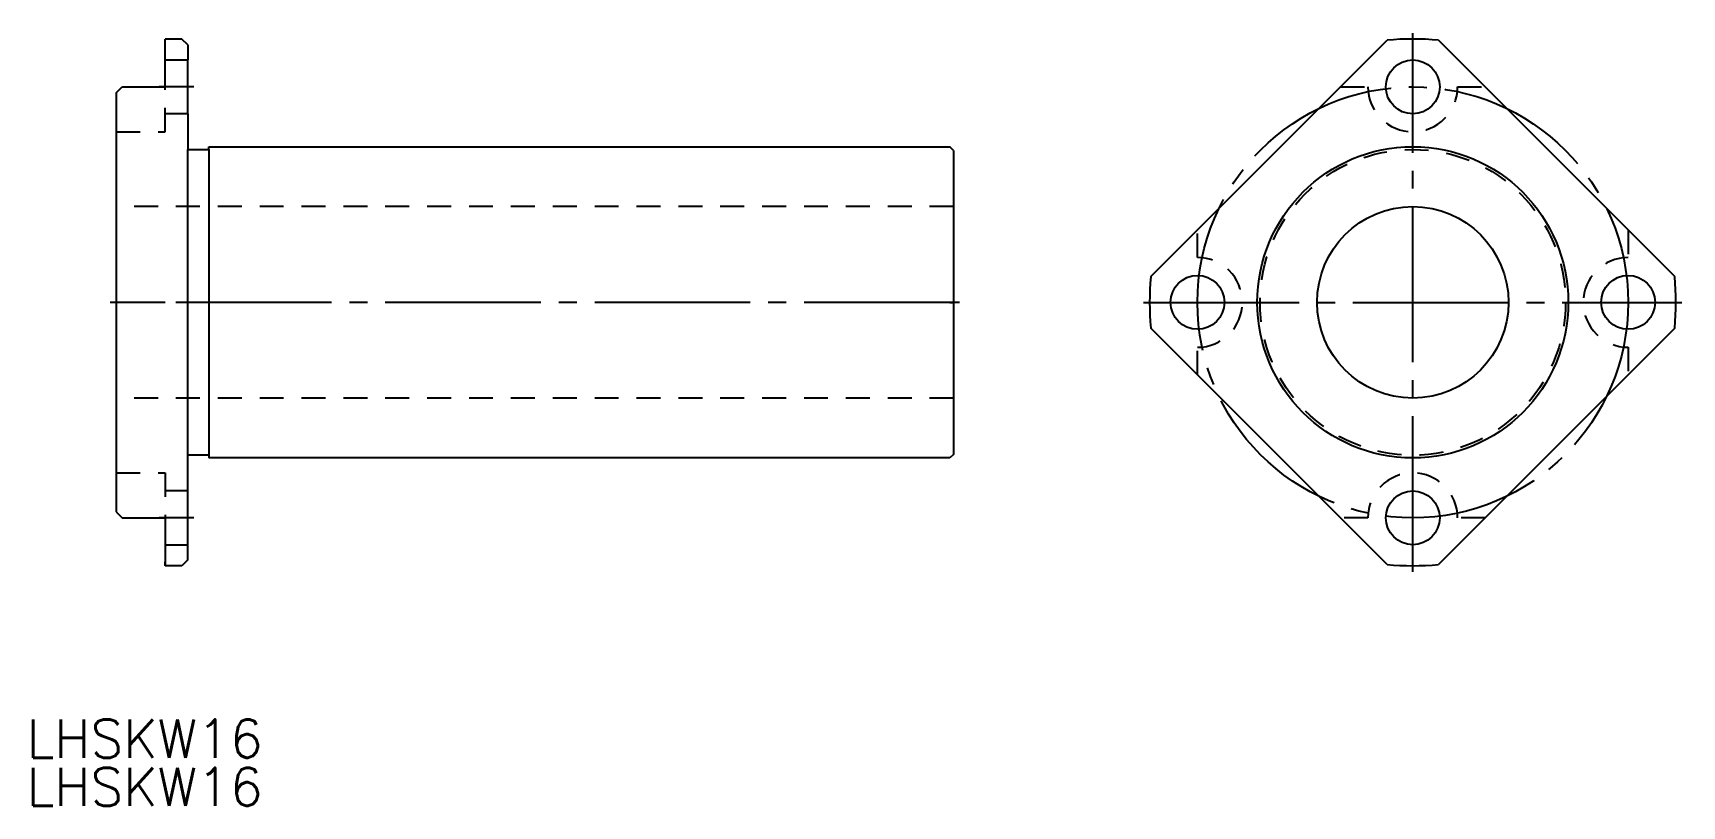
# Model space of a CAD drawing. Extents: x 114 to 252, y 114 to 179.
import ezdxf

# ---------------------------------------------------------------- set-up
doc = ezdxf.new("R2010")
doc.units = 0
doc.linetypes.add('CENTER', pattern=[17.5, 13, -1.5, 1.5, -1.5])
doc.linetypes.add('DASHED', pattern=[3.5, 2, -1.5])
doc.layers.get('0').update_dxf_attribs({"linetype": 'CONTINUOUS'})
doc.layers.add('CENTER', color=1, linetype='CENTER')
doc.styles.get("Standard").update_dxf_attribs({"font": 'txt.shx', "bigfont": '@extfont2.shx'})

msp = doc.modelspace()

# ---------------------------------------------------------------- linework, layer by layer
at = {"color": 7, "linetype": 'CONTINUOUS'}
for p, q in [((126.78, 178.04), (125.38, 178.04)), ((125.38, 174.04), (125.38, 178.04)), ((127.28, 177.54), (126.78, 178.04)), ((207.78, 158.19), (227.53, 177.94)), ((231.82, 177.94), (251.57, 158.19)), ((127.28, 177.54), (127.28, 176.29)), ((127.28, 171.79), (127.28, 176.29)), ((121.28, 173.53), (121.78, 174.04)), ((121.78, 174.04), (125.38, 174.04)), ((121.28, 173.53), (121.28, 138.55)), ((127.28, 171.79), (127.28, 169.84)), ((127.28, 169.84), (127.28, 168.82)), ((127.28, 168.82), (129.03, 168.82)), ((127.28, 134.54), (127.28, 168.82)), ((129.03, 169.04), (190.98, 169.04)), ((129.03, 168.82), (129.03, 169.04)), ((129.03, 168.82), (129.03, 143.04)), ((191.28, 168.74), (190.98, 169.04)), ((191.28, 168.74), (191.28, 143.34)), ((125.38, 156.04), (121.28, 156.04)), ((190.98, 156.04), (191.28, 156.04)), ((227.53, 134.15), (207.78, 153.89)), ((251.57, 153.89), (231.82, 134.15)), ((129.03, 143.27), (127.28, 143.27)), ((190.98, 143.04), (129.03, 143.04)), ((191.28, 143.34), (190.98, 143.04)), ((121.28, 138.55), (121.78, 138.04)), ((121.78, 138.04), (125.38, 138.04)), ((125.38, 138.04), (125.38, 134.04)), ((125.38, 134.04), (125.38, 134.36)), ((126.78, 134.04), (125.38, 134.04)), ((127.28, 134.54), (126.78, 134.04))]:
    msp.add_line(p, q, dxfattribs=at)
at = {"color": 3, "linetype": 'DASHED'}
for p, q in [((125.38, 176.29), (127.28, 176.29)), ((125.38, 170.29), (125.38, 174.04)), ((223.63, 174.04), (225.92, 174.04)), ((233.42, 174.04), (235.72, 174.04)), ((127.28, 171.79), (125.38, 171.79)), ((121.28, 170.29), (125.38, 170.29)), ((191.28, 164.04), (121.28, 164.04)), ((211.67, 159.79), (211.67, 162.08)), ((247.67, 162.08), (247.67, 159.79)), ((211.67, 150), (211.67, 152.29)), ((247.67, 152.29), (247.67, 150)), ((191.28, 148.04), (121.28, 148.04)), ((121.28, 141.79), (125.38, 141.79)), ((125.38, 141.79), (125.38, 138.04)), ((127.28, 140.29), (125.38, 140.29)), ((225.92, 138.04), (223.63, 138.04)), ((235.72, 138.04), (233.42, 138.04)), ((125.38, 135.79), (127.28, 135.79))]:
    msp.add_line(p, q, dxfattribs=at)
at = {"color": 7, "linetype": 'CONTINUOUS'}
for centre, radius in [((229.67, 174.04), 2.25), ((229.67, 156.04), 13), ((229.67, 156.04), 8), ((211.67, 156.04), 2.25), ((247.67, 156.04), 2.25), ((229.67, 138.04), 2.25)]:
    msp.add_circle(centre, radius, dxfattribs=at)
at = {"color": 3, "linetype": 'DASHED'}
msp.add_circle((229.67, 156.04), 12.77, dxfattribs=at)
at = {"color": 7, "linetype": 'CONTINUOUS'}
for start, end in [(84.4006, 95.5994), (174.4006, 185.5994), (354.4006, 5.5994), (264.4006, 275.5994)]:
    msp.add_arc((229.67, 156.04), 22, start, end, dxfattribs=at)
at = {"color": 3, "linetype": 'DASHED'}
for centre, start, end in [((229.67, 174.04), 180, 0), ((211.67, 156.04), 270, 90), ((247.67, 156.04), 90, 270), ((229.67, 138.04), 0, 180)]:
    msp.add_arc(centre, 3.75, start, end, dxfattribs=at)
at = {"layer": 'CENTER', "color": 1, "linetype": 'CENTER'}
for p, q in [((229.67, 133.54), (229.67, 178.54)), ((127.78, 174.04), (124.88, 174.04)), ((191.78, 156.04), (120.78, 156.04)), ((207.17, 156.04), (252.17, 156.04)), ((127.78, 138.04), (124.88, 138.04))]:
    msp.add_line(p, q, dxfattribs=at)
msp.add_circle((229.67, 156.04), 18, dxfattribs=at)

# ---------------------------------------------------------------- texts
at = {"color": 7, "linetype": 'CONTINUOUS'}
for p in [(113.78, 118), (113.78, 113.97)]:
    msp.add_text('LHSKW16', height=3.2, dxfattribs=at).set_placement(p)

doc.saveas('drawing.dxf')
